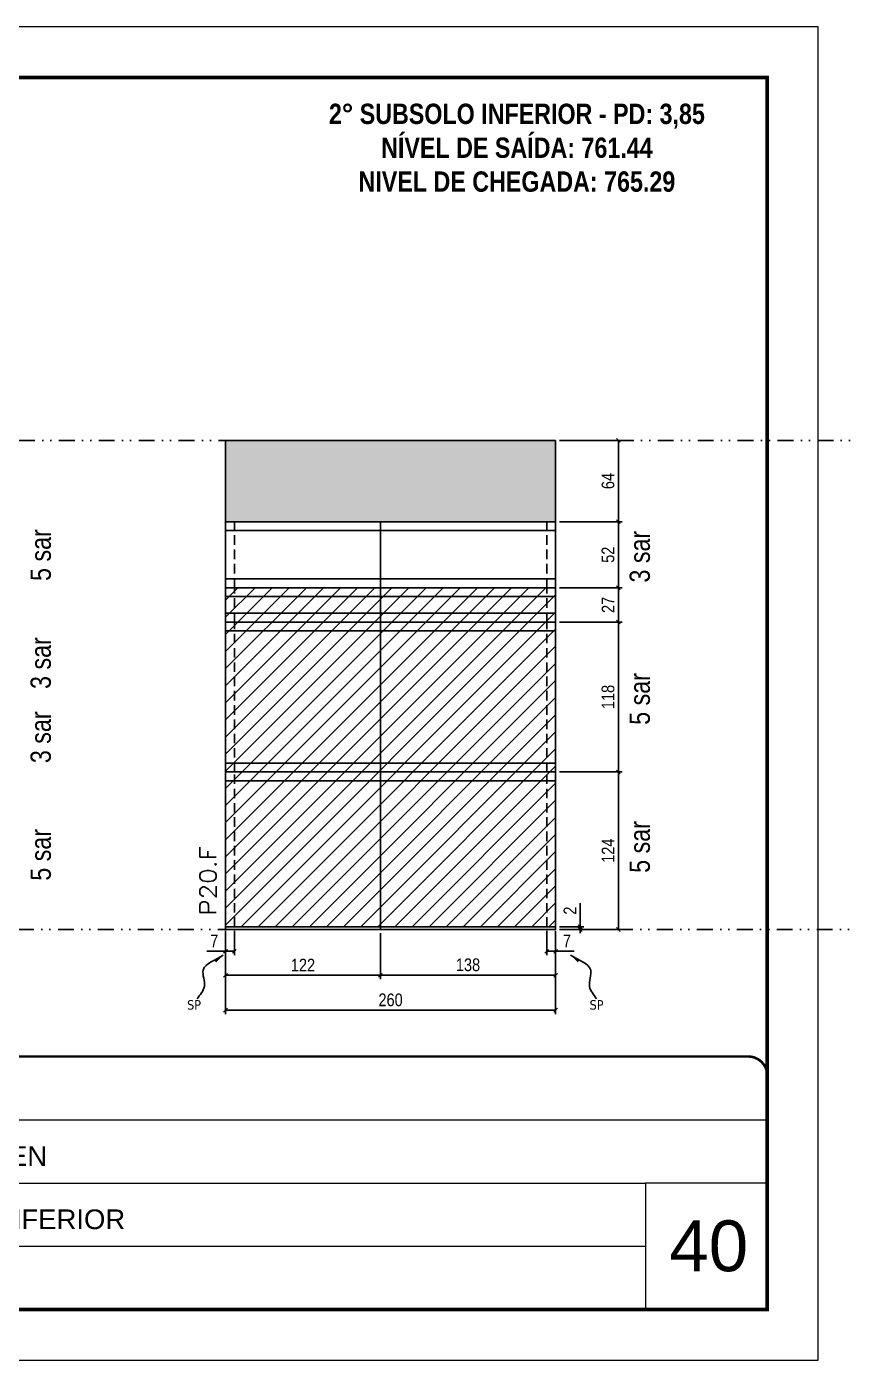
# Model space of a CAD drawing. Extents: x 13513 to 27878, y -21631 to 6985.
# Drawn here: x 20030 to 20677, y -4402 to -3352 of the extents above; entities that cross this region are included whole.
import ezdxf

# ---------------------------------------------------------------- set-up
doc = ezdxf.new("R2010")
doc.units = 0
for name, pattern in [('CONTINUO', [0]), ('DASHED', [0.75, 0.5, -0.25]), ('DIVIDE2', [0.625, 0.25, -0.125, 0, -0.125, 0, -0.125]), ('HIDDEN', [0.375, 0.25, -0.125])]:
    doc.linetypes.add(name, pattern=pattern)
for name, color, linetype, lineweight in [('CARIMBO', 255, 'Continuous', 9), ('Folhas', 255, 'Continuous', 9), ('Hachura', 251, 'Continuous', 9), ('SARRAFO DE PRESSAO', 251, 'DASHED', 9), ('Texto Seção', 7, 'Continuous', 15)]:
    doc.layers.add(name, color=color, linetype=linetype, lineweight=lineweight)
for name, color, linetype in [('COTA', 241, 'Continuous'), ('NOMENCLATURA', 7, 'Continuous'), ('Nível', 160, 'Continuous'), ('Painéis', 200, 'Continuous'), ('SARR_2.2x7', 40, 'Continuous'), ('Sarrafo de Pressão', 42, 'HIDDEN'), ('texto', 7, 'Continuous')]:
    doc.layers.add(name, color=color, linetype=linetype)
doc.styles.add('ARIAL', font='arial.ttf')
doc.styles.add('ARIAL_NARROW', font='ARIALN.TTF', dxfattribs={"height": 0.2})
doc.styles.add('COTA TECNICA', font='techl___.ttf', dxfattribs={"height": 10})
doc.styles.add('COTA TECNICA-50', font='techl___.ttf', dxfattribs={"height": 10})
doc.styles.add('REGUA-120', font='ROMANS.shx', dxfattribs={"height": 15})
doc.styles.add('ROMANC', font='techb___.ttf', dxfattribs={"height": 2.5})
doc.styles.get("Standard").update_dxf_attribs({"font": 'arial.ttf'})
doc.styles.add('Tecnologia', font='')
doc.styles.get('Tecnologia').set_extended_font_data('Forgotten Futurist')
doc.dimstyles.new('COTA PAINEL-50', dxfattribs={"dimtxt": 10, "dimasz": 3, "dimexe": 3, "dimexo": 3, "dimgap": 3, "dimtad": 1, "dimdec": 1, "dimzin": 12, "dimdsep": 46, "dimtxsty": 'COTA TECNICA-50', "dimblk1": 'OBLIQUE', "dimblk2": 'OBLIQUE', "dimsah": 1, "dimcen": 0.9, "dimclrd": 4, "dimclre": 4, "dimclrt": 240, "dimadec": 1, "dimazin": 3, "dimtfac": 1, "dimtdec": 1, "dimtmove": 0, "dimatfit": 3, "dimfxl": 1, "dimtolj": 1, "dimtzin": 12, "dimarcsym": 0})
doc.dimstyles.new('PAINEL', dxfattribs={"dimtxt": 10, "dimasz": 3, "dimexe": 3, "dimexo": 3, "dimgap": 3, "dimtad": 1, "dimdec": 1, "dimzin": 12, "dimdsep": 46, "dimtxsty": 'COTA TECNICA', "dimblk1": 'OBLIQUE', "dimblk2": 'OBLIQUE', "dimsah": 1, "dimcen": 0.9, "dimclrd": 4, "dimclre": 4, "dimclrt": 240, "dimadec": 1, "dimazin": 3, "dimtfac": 1, "dimtdec": 1, "dimtmove": 0, "dimatfit": 3, "dimfxl": 1, "dimtolj": 1, "dimtzin": 12, "dimarcsym": 0})
doc.dimstyles.get("Standard").update_dxf_attribs({"dimtxt": 0.18, "dimasz": 0.18, "dimexe": 0.18, "dimexo": 0.0625, "dimgap": 0.09, "dimtad": 0, "dimtih": 1, "dimtoh": 1, "dimdec": 4, "dimzin": 0, "dimdsep": 46, "dimtxsty": 'Standard', "dimcen": 0.09, "dimadec": 0, "dimazin": 0, "dimtfac": 1, "dimtdec": 4, "dimtofl": 0, "dimtmove": 0, "dimatfit": 3, "dimfxl": 1, "dimtolj": 1, "dimtzin": 0, "dimarcsym": 0})

# ---------------------------------------------------------------- blocks, each defined once
blk = doc.blocks.new('9999999999')
at = {"color": 30, "linetype": 'CONTINUO'}
for p, q in [((98564.6, 34230.2), (98564.6, 34429.4)), ((98564.6, 34379.6), (99584, 34379.6)), ((98564.6, 34329.8), (99488, 34329.8)), ((99584, 34329.8), (99488, 34329.8)), ((99488, 34329.8), (99488, 34230.2)), ((98564.6, 34280), (99488, 34280))]:
    blk.add_line(p, q, dxfattribs=at)
at = {"color": 30, "linetype": 'CONTINUO', "const_width": 2}
blk.add_lwpolyline([(99584, 34230.2), (99584, 34414.4, 0.414214), (99569, 34429.4), (98229, 34429.4, 0.414214), (98214, 34414.4), (98214, 34245.2, 0.414214), (98229, 34230.2), (99584, 34230.2)], format="xyb", dxfattribs=at)
at = {"layer": 'Folhas'}
blk.add_lwpolyline([(98139, 34190.2), (99624, 34190.2), (99624, 35240.2), (98139, 35240.2)], close=True, dxfattribs=at)
at = {"layer": 'Folhas', "color": 30, "const_width": 3}
blk.add_lwpolyline([(98214, 34230.2), (99584, 34230.2), (99584, 35200.2), (98214, 35200.2)], close=True, dxfattribs=at)
at = {"color": 7, "linetype": 'Continuous', "ltscale": 5, "style": 'ARIAL'}
for s, height, p in [('SKR', 15.48, (98837.7, 34393.1)), ('LEAF LOEFGREN', 15.483, (98837.7, 34343.3)), ('2° SUBSOLO INFERIOR', 15.483, (98837.7, 34293.5)), ('NOVA SISTEMAS CONSTRUTIVOS', 11.059, (98263.2, 34267.2)), ('PILARES', 15.48, (98837.7, 34243.7))]:
    blk.add_text(s, height=height, dxfattribs=at).set_placement(p)
at = {"layer": 'Folhas', "color": 7, "style": 'Tecnologia', "width": 1.5}
for s, p in [('CLIENTE:', (98573.7, 34397.2)), ('OBRA:', (98573.7, 34347.3)), ('PAVIMENTO:', (98573.7, 34297.5)), ('PROJETO:', (98573.7, 34247.7))]:
    blk.add_text(s, height=14, dxfattribs=at).set_placement(p)
blk = doc.blocks.new('_Oblique')
at = {"color": 0, "linetype": 'ByBlock', "lineweight": -2}
blk.add_line((-0.5, -0.5), (0.5, 0.5), dxfattribs=at)
blk = doc.blocks.new('*D1920')
at = {"layer": 'COTA', "color": 4, "lineweight": -2, "transparency": 16777216}
for p, q in [((20186.8, -4064.2), (20186.8, -4129.8)), ((20446.8, -4064.2), (20446.8, -4129.8)), ((20446.8, -4126.8), (20186.8, -4126.8))]:
    blk.add_line(p, q, dxfattribs=at)
at = {"layer": 'Defpoints', "color": 0, "transparency": 16777216}
for p in [(20186.8, -4061.2), (20446.8, -4061.2), (20186.8, -4126.8)]:
    blk.add_point(p, dxfattribs=at)
at = {"layer": 'COTA', "color": 4, "lineweight": -2, "transparency": 16777216, "xscale": 3, "yscale": 3, "zscale": 3, "rotation": 180}
blk.add_blockref('_Oblique', (20186.8, -4126.8), dxfattribs=at)
at = {"layer": 'COTA', "color": 4, "lineweight": -2, "transparency": 16777216, "xscale": 3, "yscale": 3, "zscale": 3}
blk.add_blockref('_Oblique', (20446.8, -4126.8), dxfattribs=at)
at = {"layer": 'COTA', "color": 240, "transparency": 16777216, "insert": (20316.8, -4118.7), "char_height": 10, "attachment_point": 5, "style": 'COTA TECNICA'}
blk.add_mtext('\\A1;260', dxfattribs=at)
blk = doc.blocks.new('*D1921')
at = {"layer": 'COTA', "color": 4, "lineweight": -2, "transparency": 16777216}
for p, q in [((20439.8, -4064.2), (20439.8, -4083.4)), ((20446.8, -4066.2), (20446.8, -4083.4)), ((20439.8, -4080.4), (20446.8, -4080.4)), ((20446.8, -4080.4), (20461.5, -4080.4))]:
    blk.add_line(p, q, dxfattribs=at)
at = {"layer": 'Defpoints', "color": 0, "transparency": 16777216}
for p in [(20439.8, -4061.2), (20446.8, -4063.2), (20446.8, -4080.4)]:
    blk.add_point(p, dxfattribs=at)
at = {"layer": 'COTA', "color": 4, "lineweight": -2, "transparency": 16777216, "xscale": 3, "yscale": 3, "zscale": 3, "rotation": 180}
blk.add_blockref('_Oblique', (20439.8, -4080.4), dxfattribs=at)
at = {"layer": 'COTA', "color": 4, "lineweight": -2, "transparency": 16777216, "xscale": 3, "yscale": 3, "zscale": 3}
blk.add_blockref('_Oblique', (20446.8, -4080.4), dxfattribs=at)
at = {"layer": 'COTA', "color": 240, "transparency": 16777216, "insert": (20455.7, -4072.3), "char_height": 10, "attachment_point": 5, "style": 'COTA TECNICA-50'}
blk.add_mtext('\\A1;7', dxfattribs=at)
blk = doc.blocks.new('*D1922')
at = {"layer": 'COTA', "color": 4, "lineweight": -2, "transparency": 16777216}
for p, q in [((20186.8, -4066.2), (20186.8, -4083.4)), ((20193.8, -4064.2), (20193.8, -4083.4)), ((20186.8, -4080.4), (20172.1, -4080.4)), ((20193.8, -4080.4), (20186.8, -4080.4))]:
    blk.add_line(p, q, dxfattribs=at)
at = {"layer": 'Defpoints', "color": 0, "transparency": 16777216}
for p in [(20186.8, -4063.2), (20193.8, -4061.2), (20186.8, -4080.4)]:
    blk.add_point(p, dxfattribs=at)
at = {"layer": 'COTA', "color": 4, "lineweight": -2, "transparency": 16777216, "xscale": 3, "yscale": 3, "zscale": 3, "rotation": 180}
blk.add_blockref('_Oblique', (20186.8, -4080.4), dxfattribs=at)
at = {"layer": 'COTA', "color": 4, "lineweight": -2, "transparency": 16777216, "xscale": 3, "yscale": 3, "zscale": 3}
blk.add_blockref('_Oblique', (20193.8, -4080.4), dxfattribs=at)
at = {"layer": 'COTA', "color": 240, "transparency": 16777216, "insert": (20177.9, -4072.3), "char_height": 10, "attachment_point": 5, "style": 'COTA TECNICA-50'}
blk.add_mtext('\\A1;7', dxfattribs=at)
blk = doc.blocks.new('*D1923')
at = {"layer": 'COTA', "color": 4, "lineweight": -2, "transparency": 16777216}
for p, q in [((20466.1, -4061.2), (20466.1, -4042.4)), ((20449.8, -4061.2), (20469.1, -4061.2)), ((20449.8, -4063.2), (20469.1, -4063.2)), ((20466.1, -4063.2), (20466.1, -4061.2)), ((20466.1, -4063.2), (20466.1, -4066.2))]:
    blk.add_line(p, q, dxfattribs=at)
at = {"layer": 'Defpoints', "color": 0, "transparency": 16777216}
for p in [(20446.8, -4061.2), (20446.8, -4063.2), (20466.1, -4063.2)]:
    blk.add_point(p, dxfattribs=at)
at = {"layer": 'COTA', "color": 4, "lineweight": -2, "transparency": 16777216, "xscale": 3, "yscale": 3, "zscale": 3}
for p, rotation in [((20466.1, -4061.2), 270), ((20466.1, -4063.2), 90)]:
    blk.add_blockref('_Oblique', p, dxfattribs=dict(at, rotation=rotation))
at = {"layer": 'COTA', "color": 240, "transparency": 16777216, "insert": (20458.1, -4048.4), "char_height": 10, "attachment_point": 5, "rotation": 90, "style": 'COTA TECNICA-50'}
blk.add_mtext('\\A1;2', dxfattribs=at)
blk = doc.blocks.new('*D1949')
at = {"layer": 'COTA', "color": 4, "lineweight": -2, "transparency": 16777216}
for p, q in [((20449.8, -3678.2), (20499.2, -3678.2)), ((20496.2, -3742.2), (20496.2, -3678.2)), ((20449.8, -3742.2), (20499.2, -3742.2))]:
    blk.add_line(p, q, dxfattribs=at)
at = {"layer": 'Defpoints', "color": 0, "transparency": 16777216}
for p in [(20446.8, -3678.2), (20496.2, -3678.2), (20446.8, -3742.2)]:
    blk.add_point(p, dxfattribs=at)
at = {"layer": 'COTA', "color": 4, "lineweight": -2, "transparency": 16777216, "xscale": 3, "yscale": 3, "zscale": 3}
for p, rotation in [((20496.2, -3678.2), 90), ((20496.2, -3742.2), 270)]:
    blk.add_blockref('_Oblique', p, dxfattribs=dict(at, rotation=rotation))
at = {"layer": 'COTA', "color": 240, "transparency": 16777216, "insert": (20488.1, -3710.2), "char_height": 10, "attachment_point": 5, "rotation": 90, "style": 'COTA TECNICA-50'}
blk.add_mtext('\\A1;64', dxfattribs=at)
blk = doc.blocks.new('*D1926')
at = {"layer": 'COTA', "color": 4, "lineweight": -2, "transparency": 16777216}
for p, q in [((20449.8, -3821.2), (20499.2, -3821.2)), ((20496.2, -3939.2), (20496.2, -3821.2)), ((20449.8, -3939.2), (20499.2, -3939.2))]:
    blk.add_line(p, q, dxfattribs=at)
at = {"layer": 'Defpoints', "color": 0, "transparency": 16777216}
for p in [(20446.8, -3821.2), (20496.2, -3821.2), (20446.8, -3939.2)]:
    blk.add_point(p, dxfattribs=at)
at = {"layer": 'COTA', "color": 4, "lineweight": -2, "transparency": 16777216, "xscale": 3, "yscale": 3, "zscale": 3}
for p, rotation in [((20496.2, -3821.2), 90), ((20496.2, -3939.2), 270)]:
    blk.add_blockref('_Oblique', p, dxfattribs=dict(at, rotation=rotation))
at = {"layer": 'COTA', "color": 240, "transparency": 16777216, "insert": (20488.1, -3880.2), "char_height": 10, "attachment_point": 5, "rotation": 90, "style": 'COTA TECNICA-50'}
blk.add_mtext('\\A1;118', dxfattribs=at)
blk = doc.blocks.new('*D1927')
at = {"layer": 'COTA', "color": 4, "lineweight": -2, "transparency": 16777216}
for p, q in [((20449.8, -3742.2), (20499.2, -3742.2)), ((20496.2, -3794.2), (20496.2, -3742.2)), ((20449.8, -3794.2), (20499.2, -3794.2))]:
    blk.add_line(p, q, dxfattribs=at)
at = {"layer": 'Defpoints', "color": 0, "transparency": 16777216}
for p in [(20446.8, -3742.2), (20496.2, -3742.2), (20446.8, -3794.2)]:
    blk.add_point(p, dxfattribs=at)
at = {"layer": 'COTA', "color": 4, "lineweight": -2, "transparency": 16777216, "xscale": 3, "yscale": 3, "zscale": 3}
for p, rotation in [((20496.2, -3742.2), 90), ((20496.2, -3794.2), 270)]:
    blk.add_blockref('_Oblique', p, dxfattribs=dict(at, rotation=rotation))
at = {"layer": 'COTA', "color": 240, "transparency": 16777216, "insert": (20488.1, -3768.2), "char_height": 10, "attachment_point": 5, "rotation": 90, "style": 'COTA TECNICA-50'}
blk.add_mtext('\\A1;52', dxfattribs=at)
blk = doc.blocks.new('*D1951')
at = {"layer": 'COTA', "color": 4, "linetype": 'ByBlock', "lineweight": -2, "transparency": 16777216}
for p, q in [((20449.8, -3939.2), (20499.2, -3939.2)), ((20496.2, -4063.2), (20496.2, -3939.2)), ((20449.8, -4063.2), (20499.2, -4063.2))]:
    blk.add_line(p, q, dxfattribs=at)
at = {"layer": 'Defpoints', "color": 0, "linetype": 'ByBlock', "transparency": 16777216}
for p in [(20446.8, -3939.2), (20496.2, -3939.2), (20446.8, -4063.2)]:
    blk.add_point(p, dxfattribs=at)
at = {"layer": 'COTA', "color": 4, "linetype": 'ByBlock', "lineweight": -2, "transparency": 16777216, "xscale": 3, "yscale": 3, "zscale": 3}
for p, rotation in [((20496.2, -3939.2), 90), ((20496.2, -4063.2), 270)]:
    blk.add_blockref('_Oblique', p, dxfattribs=dict(at, rotation=rotation))
at = {"layer": 'COTA', "color": 240, "linetype": 'ByBlock', "transparency": 16777216, "insert": (20488.1, -4001.2), "char_height": 10, "attachment_point": 5, "rotation": 90, "style": 'COTA TECNICA'}
blk.add_mtext('\\A1;124', dxfattribs=at)
blk = doc.blocks.new('*D1952')
at = {"layer": 'COTA', "color": 4, "linetype": 'ByBlock', "lineweight": -2, "transparency": 16777216}
for p, q in [((20449.8, -3939.2), (20499.2, -3939.2)), ((20496.2, -4063.2), (20496.2, -3939.2)), ((20449.8, -4063.2), (20499.2, -4063.2))]:
    blk.add_line(p, q, dxfattribs=at)
at = {"layer": 'Defpoints', "color": 0, "linetype": 'ByBlock', "transparency": 16777216}
for p in [(20446.8, -3939.2), (20496.2, -3939.2), (20446.8, -4063.2)]:
    blk.add_point(p, dxfattribs=at)
at = {"layer": 'COTA', "color": 4, "linetype": 'ByBlock', "lineweight": -2, "transparency": 16777216, "xscale": 3, "yscale": 3, "zscale": 3}
for p, rotation in [((20496.2, -3939.2), 90), ((20496.2, -4063.2), 270)]:
    blk.add_blockref('_Oblique', p, dxfattribs=dict(at, rotation=rotation))
at = {"layer": 'COTA', "color": 240, "linetype": 'ByBlock', "transparency": 16777216, "insert": (20488.1, -4001.2), "char_height": 10, "attachment_point": 5, "rotation": 90, "style": 'COTA TECNICA'}
blk.add_mtext('\\A1;124', dxfattribs=at)
blk = doc.blocks.new('*D1953')
at = {"layer": 'COTA', "color": 4, "lineweight": -2, "transparency": 16777216}
for p, q in [((20308.8, -4066.2), (20308.8, -4102.3)), ((20446.8, -4066.2), (20446.8, -4102.3)), ((20308.8, -4099.3), (20446.8, -4099.3))]:
    blk.add_line(p, q, dxfattribs=at)
at = {"layer": 'Defpoints', "color": 0, "transparency": 16777216}
for p in [(20308.8, -4063.2), (20446.8, -4063.2), (20446.8, -4099.3)]:
    blk.add_point(p, dxfattribs=at)
at = {"layer": 'COTA', "color": 4, "lineweight": -2, "transparency": 16777216, "xscale": 3, "yscale": 3, "zscale": 3, "rotation": 180}
blk.add_blockref('_Oblique', (20308.8, -4099.3), dxfattribs=at)
at = {"layer": 'COTA', "color": 4, "lineweight": -2, "transparency": 16777216, "xscale": 3, "yscale": 3, "zscale": 3}
blk.add_blockref('_Oblique', (20446.8, -4099.3), dxfattribs=at)
at = {"layer": 'COTA', "color": 240, "transparency": 16777216, "insert": (20377.8, -4091.1), "char_height": 10, "attachment_point": 5, "style": 'COTA TECNICA'}
blk.add_mtext('\\A1;138', dxfattribs=at)
blk = doc.blocks.new('*D1954')
at = {"layer": 'COTA', "color": 4, "lineweight": -2, "transparency": 16777216}
for p, q in [((20186.8, -4066.2), (20186.8, -4102.3)), ((20308.8, -4066.2), (20308.8, -4102.3)), ((20186.8, -4099.3), (20308.8, -4099.3))]:
    blk.add_line(p, q, dxfattribs=at)
at = {"layer": 'Defpoints', "color": 0, "transparency": 16777216}
for p in [(20186.8, -4063.2), (20308.8, -4063.2), (20308.8, -4099.3)]:
    blk.add_point(p, dxfattribs=at)
at = {"layer": 'COTA', "color": 4, "lineweight": -2, "transparency": 16777216, "xscale": 3, "yscale": 3, "zscale": 3, "rotation": 180}
blk.add_blockref('_Oblique', (20186.8, -4099.3), dxfattribs=at)
at = {"layer": 'COTA', "color": 4, "lineweight": -2, "transparency": 16777216, "xscale": 3, "yscale": 3, "zscale": 3}
blk.add_blockref('_Oblique', (20308.8, -4099.3), dxfattribs=at)
at = {"layer": 'COTA', "color": 240, "transparency": 16777216, "insert": (20247.8, -4091.3), "char_height": 10, "attachment_point": 5, "style": 'COTA TECNICA'}
blk.add_mtext('\\A1;122', dxfattribs=at)
blk = doc.blocks.new('*D1986')
at = {"layer": 'COTA', "color": 4, "lineweight": -2, "transparency": 16777216}
for p, q in [((20449.8, -3794.2), (20499.2, -3794.2)), ((20496.2, -3821.2), (20496.2, -3794.2)), ((20449.8, -3821.2), (20499.2, -3821.2))]:
    blk.add_line(p, q, dxfattribs=at)
at = {"layer": 'Defpoints', "color": 0, "transparency": 16777216}
for p in [(20446.8, -3794.2), (20496.2, -3794.2), (20446.8, -3821.2)]:
    blk.add_point(p, dxfattribs=at)
at = {"layer": 'COTA', "color": 4, "lineweight": -2, "transparency": 16777216, "xscale": 3, "yscale": 3, "zscale": 3}
for p, rotation in [((20496.2, -3794.2), 90), ((20496.2, -3821.2), 270)]:
    blk.add_blockref('_Oblique', p, dxfattribs=dict(at, rotation=rotation))
at = {"layer": 'COTA', "color": 240, "transparency": 16777216, "insert": (20488.1, -3807.7), "char_height": 10, "attachment_point": 5, "rotation": 90, "style": 'COTA TECNICA'}
blk.add_mtext('\\A1;27', dxfattribs=at)

msp = doc.modelspace()

# ---------------------------------------------------------------- hatches: boundary and pattern name
at = {"layer": 'COTA', "linetype": 'ByBlock'}
h = msp.add_hatch(dxfattribs=at)
h.set_pattern_fill('AR-CONC', color=256, scale=0.03)
h.set_pattern_definition([(50, (14744.7203, -14681.608), (5.46554, -0.4781726), [0.5715, -6.2865]), (355, (14744.7203, -14681.608), (-1.0573026, 5.7317054), [0.4572, -5.0292175]), (100.451445, (14745.176, -14681.648), (4.4082374, 5.2535326), [0.4857003, -5.3427073]), (46.1842, (14744.72, -14680.084), (8.1323712, -1.26127), [0.85725, -9.42975]), (96.63556, (14745.398, -14680.189), (7.122124, 7.4227837), [0.7285507, -8.014068]), (351.18415, (14744.72, -14680.084), (7.122124, 7.422784), [0.685799, -7.543792]), (21, (14745.4823, -14680.465), (4.5484317, -3.067956), [0.5715, -6.2865]), (326, (14745.4823, -14680.465), (1.8540609, 5.525639), [0.4572, -5.0292]), (71.451445, (14745.8613, -14680.721), (6.4024926, 2.457683), [0.4857003, -5.3426981]), (37.5, (14744.7203, -14681.6081), (0.0926581, 2.53665117), [0, -4.96824, 0, -5.1054, 0, -5.04825]), (7.5, (14744.7203, -14681.6081), (2.0045899, 3.00541724), [0, -2.91084, 0, -4.85394, 0, -1.92405]), (327.5, (14743.021, -14681.6081), (4.06771786, -0.17186232), [0, -1.905, 0, -5.9436, 0, -7.8867]), (317.5, (14742.259, -14681.608), (4.4438754, 0.7627947), [0, -2.4765, 0, -3.94716, 0, -5.6007])])
h.paths.add_polyline_path([(20446.8, -3742.17), (20446.8, -3678.17), (20186.8, -3678.17), (20186.8, -3742.17)])
at = {"layer": 'Hachura', "linetype": 'ByBlock'}
h = msp.add_hatch(dxfattribs=at)
h.set_pattern_fill('ANSI31', color=256, scale=3)
h.paths.add_polyline_path([(20308.8, -3821.17), (20308.8, -3794.17), (20186.8, -3794.17), (20186.8, -3821.17)])
h.paths.add_polyline_path([(20308.8, -3821.17), (20186.8, -3821.17), (20186.8, -3939.17), (20308.8, -3939.17)])
h.paths.add_polyline_path([(20308.8, -3939.17), (20186.8, -3939.17), (20186.8, -4061.17), (20308.8, -4061.17)])
h.paths.add_polyline_path([(20308.8, -4061.17), (20446.8, -4061.17), (20446.8, -3939.17), (20308.8, -3939.17)])
h.paths.add_polyline_path([(20446.8, -3939.17), (20446.8, -3821.17), (20308.8, -3821.17), (20308.8, -3939.17)])
h.paths.add_polyline_path([(20446.8, -3821.17), (20446.8, -3794.17), (20308.8, -3794.17), (20308.8, -3821.17)])

# ---------------------------------------------------------------- linework, layer by layer
at = {"layer": 'COTA', "linetype": 'ByBlock'}
for p, q in [((20446.8, -3678.17), (20186.8, -3678.17)), ((20186.8, -3742.17), (20186.8, -3678.17)), ((20446.8, -3742.17), (20446.8, -3678.17))]:
    msp.add_line(p, q, dxfattribs=at)
at = {"layer": 'Nível', "color": 4, "linetype": 'DIVIDE2', "ltscale": 50}
for p, q in [((15998.47, -3678.17), (21417.65, -3678.17)), ((13513.27, -4063.17), (21517.65, -4063.17))]:
    msp.add_line(p, q, dxfattribs=at)
at = {"layer": 'Painéis'}
for p, q in [((20446.8, -3742.17), (20186.8, -3742.17)), ((20186.8, -3742.17), (20186.8, -4061.17)), ((20308.8, -4063.17), (20308.8, -3742.17)), ((20446.8, -4061.17), (20446.8, -3742.17)), ((20186.8, -3794.17), (20446.8, -3794.17)), ((20186.8, -3821.17), (20446.8, -3821.17)), ((20186.8, -3939.17), (20446.8, -3939.17))]:
    msp.add_line(p, q, dxfattribs=at)
msp.add_lwpolyline([(20446.8, -4061.17), (20186.8, -4061.17), (20186.8, -4063.17), (20446.8, -4063.17)], close=True, dxfattribs=at)
at = {"layer": 'SARR_2.2x7'}
for p, q in [((20186.8, -3749.17), (20446.8, -3749.17)), ((20186.8, -3787.17), (20446.8, -3787.17)), ((20186.8, -3801.17), (20446.8, -3801.17)), ((20186.8, -3814.17), (20446.8, -3814.17)), ((20186.8, -3828.17), (20446.8, -3828.17)), ((20186.8, -3932.17), (20446.8, -3932.17)), ((20186.8, -3946.17), (20446.8, -3946.17))]:
    msp.add_line(p, q, dxfattribs=at)
at = {"layer": 'Sarrafo de Pressão', "ltscale": 30}
for p, q in [((20193.8, -3794.17), (20193.8, -3742.17)), ((20439.8, -3794.17), (20439.8, -3742.17)), ((20193.8, -3821.17), (20193.8, -3794.17)), ((20439.8, -3821.17), (20439.8, -3794.17)), ((20193.8, -3939.17), (20193.8, -3821.17)), ((20439.8, -3939.17), (20439.8, -3821.17)), ((20193.8, -4061.17), (20193.8, -3939.17)), ((20439.8, -4061.17), (20439.8, -3939.17))]:
    msp.add_line(p, q, dxfattribs=at)

# ---------------------------------------------------------------- block references
at = {"layer": 'SARRAFO DE PRESSAO', "color": 6, "linetype": 'ByBlock'}
msp.add_blockref('9999999999', (-78970.51, -38592.65), dxfattribs=at)

# ---------------------------------------------------------------- texts
at = {"layer": 'CARIMBO', "style": 'ARIAL'}
msp.add_text('40', height=40, dxfattribs=at).set_placement((20536.33, -4332.3))
at = {"layer": 'NOMENCLATURA', "style": 'ARIAL_NARROW'}
for s, p in [('5 sar', (20049.22, -3788.84)), ('3 sar', (20521.05, -3790.1)), ('3 sar', (20049.22, -3873.87)), ('5 sar', (20521.05, -3902.13)), ('3 sar', (20049.22, -3932.28)), ('5 sar', (20521.05, -4018.65)), ('5 sar', (20049.22, -4024.84))]:
    msp.add_text(s, height=16, rotation=90, dxfattribs=at).set_placement(p)
at = {"layer": 'NOMENCLATURA', "color": 2, "insert": (20416.31, -3386.39), "char_height": 16, "attachment_point": 2, "style": 'ROMANC'}
msp.add_mtext_dynamic_manual_height_columns('\\P2° SUBSOLO INFERIOR - PD: 3,85\\PNÍVEL DE SAÍDA: 761.44\\PNIVEL DE CHEGADA: 765.29', width=432.3511, gutter_width=1, heights=[0], dxfattribs=at)
at = {"layer": 'texto', "color": 0, "char_height": 7.5, "attachment_point": 5}
for insert in [(20162.03, -4122.66), (20479.05, -4122.66)]:
    msp.add_mtext('{\\fTahoma|b0|i0|c0|p34;\\C4;SP}', dxfattribs=dict(at, insert=insert))
at = {"layer": 'Texto Seção', "style": 'REGUA-120', "width": 1.1}
msp.add_text('P20.F', height=13, rotation=90, dxfattribs=at).set_placement((20179.55, -4052.4))

# ---------------------------------------------------------------- dimensions: what is measured, and where the dimension line sits
at = {"layer": 'COTA'}
for base, p1, p2, angle, dimstyle, picture, middle in [((20496.17, -3678.17), (20446.8, -3742.17), (20446.8, -3678.17), 90, 'COTA PAINEL-50', '*D1949', (20488.07, -3710.17)), ((20496.17, -3742.17), (20446.8, -3794.17), (20446.8, -3742.17), 90, 'COTA PAINEL-50', '*D1927', (20488.06, -3768.17)), ((20496.17, -3794.17), (20446.8, -3821.17), (20446.8, -3794.17), 90, 'PAINEL', '*D1986', (20488.1, -3807.67)), ((20496.17, -3821.17), (20446.8, -3939.17), (20446.8, -3821.17), 90, 'COTA PAINEL-50', '*D1926', (20488.08, -3880.17)), ((20186.8, -4080.41), (20193.8, -4061.17), (20186.8, -4063.17), 180, 'COTA PAINEL-50', '*D1922', (20177.94, -4072.33))]:
    dim = msp.add_linear_dim(base=base, p1=p1, p2=p2, angle=angle, dimstyle=dimstyle, dxfattribs=at)
    dim.commit()
    dim.dimension.update_dxf_attribs({"geometry": picture, "text_midpoint": middle})
at = {"layer": 'COTA', "linetype": 'ByBlock'}
for picture in ['*D1951', '*D1952']:
    dim = msp.add_aligned_dim(p1=(20446.8, -4063.17), p2=(20446.8, -3939.17), distance=-49.37, dimstyle='PAINEL', dxfattribs=at)
    dim.commit()
    dim.dimension.update_dxf_attribs({"geometry": picture, "text_midpoint": (20488.1, -4001.17)})
at = {"layer": 'COTA'}
dim = msp.add_linear_dim(base=(20466.06, -4063.17), p1=(20446.8, -4061.17), p2=(20446.8, -4063.17), angle=90, dimstyle='COTA PAINEL-50', dxfattribs=at)
dim.commit()
dim.dimension.update_dxf_attribs({"geometry": '*D1923', "text_midpoint": (20466.06, -4048.42), "dimtype": 160})
dim = msp.add_linear_dim(base=(20186.8, -4126.78), p1=(20446.8, -4061.17), p2=(20186.8, -4061.17), angle=180, dimstyle='PAINEL', override={"dimarcsym": 2}, dxfattribs=at)
dim.commit()
dim.dimension.update_dxf_attribs({"geometry": '*D1920', "text_midpoint": (20316.8, -4118.68)})
for base, p1, p2, dimstyle, picture, middle in [((20308.8, -4099.35), (20186.8, -4063.17), (20308.8, -4063.17), 'PAINEL', '*D1954', (20247.8, -4091.29)), ((20446.8, -4080.41), (20439.8, -4061.17), (20446.8, -4063.17), 'COTA PAINEL-50', '*D1921', (20455.67, -4072.33))]:
    dim = msp.add_linear_dim(base=base, p1=p1, p2=p2, dimstyle=dimstyle, dxfattribs=at)
    dim.commit()
    dim.dimension.update_dxf_attribs({"geometry": picture, "text_midpoint": middle})
dim = msp.add_linear_dim(base=(20446.8, -4099.35), p1=(20308.8, -4063.17), p2=(20446.8, -4063.17), dimstyle='PAINEL', override={"dimtmove": 1}, dxfattribs=at)
dim.commit()
dim.dimension.update_dxf_attribs({"geometry": '*D1953', "text_midpoint": (20377.8, -4091.1)})

# ---------------------------------------------------------------- leaders
at = {"layer": 'COTA', "path_type": 1}
for points in [[(20184.97, -4083.35), (20169.19, -4095.18), (20170.11, -4108.19), (20164.56, -4117.97)], [(20458.63, -4083.35), (20474.42, -4095.18), (20473.49, -4108.19), (20479.04, -4117.97)]]:
    msp.add_leader(points, dimstyle='Standard', override={"dimasz": 8}, dxfattribs=at)

doc.saveas('drawing.dxf')
